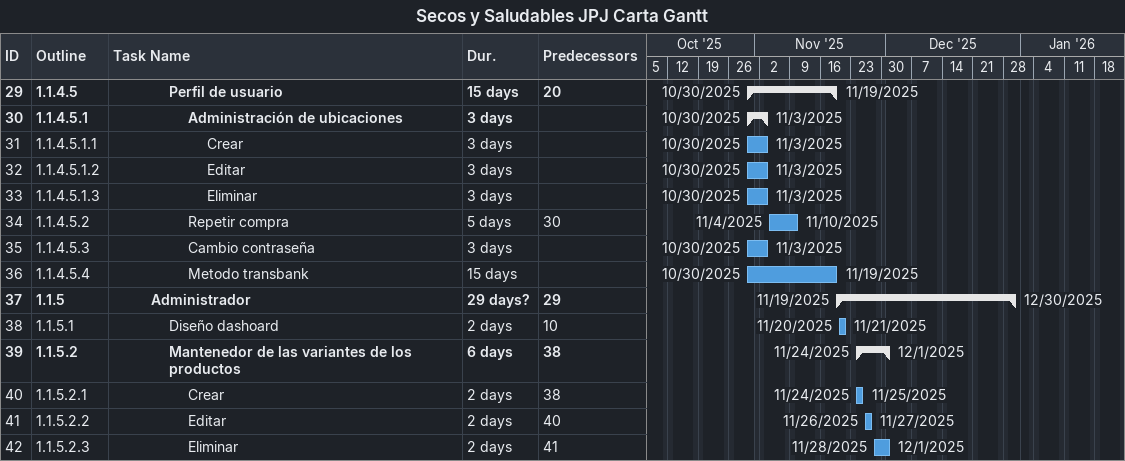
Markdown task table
Secos y Saludables JPJ Carta Gantt

| ID | WBS | Task | Duration | Start | Finish | Predecessors |
|---|---|---|---|---|---|---|
| 29 | 1.1.4.5 | **Perfil de usuario** | 15d | 2025-10-30 | 2025-11-19 | 20 |
| 30 | 1.1.4.5.1 | **Administración de ubicaciones** | 3d | 2025-10-30 | 2025-11-03 |  |
| 31 | 1.1.4.5.1.1 | Crear | 3d | 2025-10-30 | 2025-11-03 |  |
| 32 | 1.1.4.5.1.2 | Editar | 3d | 2025-10-30 | 2025-11-03 |  |
| 33 | 1.1.4.5.1.3 | Eliminar | 3d | 2025-10-30 | 2025-11-03 |  |
| 34 | 1.1.4.5.2 | Repetir compra | 5d | 2025-11-04 | 2025-11-10 | 30 |
| 35 | 1.1.4.5.3 | Cambio contraseña | 3d | 2025-10-30 | 2025-11-03 |  |
| 36 | 1.1.4.5.4 | Metodo transbank | 15d | 2025-10-30 | 2025-11-19 |  |
| 37 | 1.1.5 | **Administrador** | 29d? | 2025-11-19 | 2025-12-30 | 29 |
| 38 | 1.1.5.1 | Diseño dashoard | 2d | 2025-11-20 | 2025-11-21 | 10 |
| 39 | 1.1.5.2 | **Mantenedor de las variantes de los productos** | 6d | 2025-11-24 | 2025-12-01 | 38 |
| 40 | 1.1.5.2.1 | Crear | 2d | 2025-11-24 | 2025-11-25 | 38 |
| 41 | 1.1.5.2.2 | Editar | 2d | 2025-11-26 | 2025-11-27 | 40 |
| 42 | 1.1.5.2.3 | Eliminar | 2d | 2025-11-28 | 2025-12-01 | 41 |
